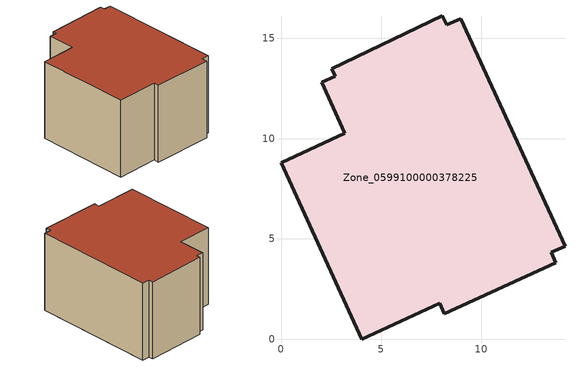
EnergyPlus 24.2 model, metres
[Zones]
Zone_0599100000378225
 floor ground (C_G): 13.48,4.32 13.71,3.8 8.14,1.27 7.92,1.78 4.03,0 0,8.8 3.19,10.28 2.03,12.82 2.7,13.12 2.54,13.48 8.06,16.12 8.27,15.67 8.96,15.98 14.17,4.62 z0
 wall outside (C_F): 13.71,3.8 13.48,4.32 14.17,4.62 8.96,15.98 8.27,15.67 8.06,16.12 2.54,13.48 2.7,13.12 2.03,12.82 3.19,10.28 0,8.8 4.03,0 7.92,1.78 8.14,1.27 13.71,3.8 z0:8.04
 roof outside (C_R): 8.06,16.12 2.54,13.48 2.7,13.12 2.03,12.82 3.19,10.28 0,8.8 4.03,0 7.92,1.78 8.14,1.27 13.71,3.8 13.48,4.32 14.17,4.62 8.96,15.98 8.27,15.67 z8.04
[BUILDING]
Pand.0599100000378225: North Axis=0; Terrain=City; Loads Convergence Tolerance Value=0.04; Temperature Convergence Tolerance Value=0.4; Solar Distribution=FullExterior; Maximum Number of Warmup Days=25; Minimum Number of Warmup Days=1
[Site:Location]
Rotterdam.The.Hague.AP_ZH_NLD Design_Conditions: Latitude=51.96; Longitude=4.45; Time Zone=1; Elevation=-4.5
[SITE:GROUNDTEMPERATURE:BUILDINGSURFACE]
18, 18, 18, 18, 18, 18, 18, 18, 18, 18, 18, 18
[MATERIAL] Thermal Absorptance=0.9; Solar Absorptance=0.7; Visible Absorptance=0.7
Name | Roughness | Thickness | Conductivity | Density | Specific Heat
G.D.1992-2005 | MediumSmooth | 0.15 | 0.06 | 540 | 1210
F.D.1992-2005 | Rough | 0.3 | 0.12 | 1920 | 840
R.D.1992-2005 | MediumRough | 0.2 | 0.08 | 1500 | 1000
[CONSTRUCTION]
C_G: G.D.1992-2005
C_F: F.D.1992-2005
C_R: R.D.1992-2005
[ZONE]
Zone_0599100000378225: Type=1; Multiplier=1; Ceiling Height=Autocalculate; Volume=Autocalculate; Floor Area=autocalculate; Part of Total Floor Area=Yes
[ZONEINFILTRATION:DESIGNFLOWRATE]
Infil_Zone_0599100000378225: Zone or ZoneList or Space or SpaceList=Zone_0599100000378225; Schedule=AlwaysOn; Design Flow Rate Calculation Method=Flow/Area; Flow Rate per Floor Area=0.0021; Constant Term Coefficient=1; Temperature Term Coefficient=0; Velocity Term Coefficient=0; Velocity Squared Term Coefficient=0
[HVACTEMPLATE:ZONE:IDEALLOADSAIRSYSTEM]
Zone_0599100000378225: Maximum Heating Supply Air Temperature=50; Minimum Cooling Supply Air Temperature=13; Maximum Heating Supply Air Humidity Ratio=0.0156; Minimum Cooling Supply Air Humidity Ratio=0.0077; Heating Limit=NoLimit; Cooling Limit=NoLimit; Dehumidification Control Type=ConstantSensibleHeatRatio; Cooling Sensible Heat Ratio=0.7; Dehumidification Setpoint=60; Humidification Control Type=None; Humidification Setpoint=30; Outdoor Air Method=None; Outdoor Air Flow Rate per Person=0.00944; Outdoor Air Flow Rate per Zone Floor Area=0; Outdoor Air Flow Rate per Zone=0; Demand Controlled Ventilation Type=None; Outdoor Air Economizer Type=NoEconomizer; Heat Recovery Type=None; Sensible Heat Recovery Effectiveness=0.7; Latent Heat Recovery Effectiveness=0.65
[ZONECONTROL:THERMOSTAT]
ThermostatControl_Zone_0599100000378225: Zone or ZoneList=Zone_0599100000378225; Control Type Schedule=DualSetpointControlType; Control 1=Thermostat_Zone_0599100000378225; Temperature Difference Between Cutout And Setpoint=0
[THERMOSTATSETPOINT:DUALSETPOINT]
Thermostat_Zone_0599100000378225: Heating Setpoint Temperature Schedule=HeatingSetpoint_Zone_0599100000378225; Cooling Setpoint Temperature Schedule=CoolingSetpoint_Zone_0599100000378225
[SCHEDULE:COMPACT]
HeatingSetpoint_Zone_0599100000378225: Through: 12/31, For: AllDays, Until: 24:00, 21
CoolingSetpoint_Zone_0599100000378225: Through: 12/31, For: AllDays, Until: 24:00, 24
DualSetpointControlType: Through: 12/31, For: AllDays, Until: 24:00, 4
AlwaysOn: Through: 12/31, For: AllDays, Until: 24:00, 1
